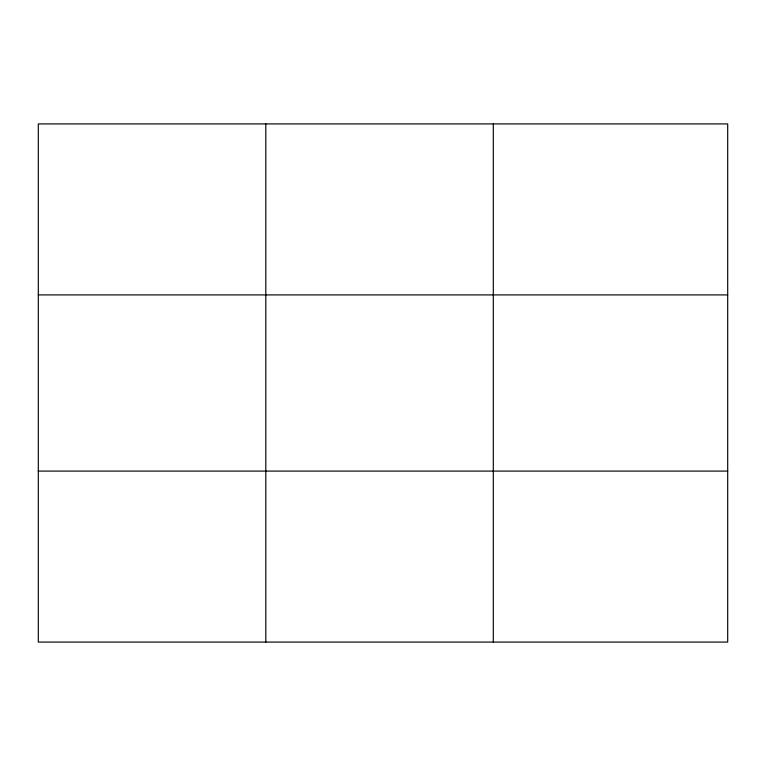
<?xml version="1.0" encoding="UTF-8"?>
<svg xmlns="http://www.w3.org/2000/svg" width="766" height="766" viewBox="0 0 766 766"><rect width="100%" height="100%" fill="white"/><g stroke="black" fill="none" stroke-linecap="round" stroke-linejoin="round"><path stroke-width="1.15" d="M265.802 123.92L265.802 642.08M493.304 123.92L493.304 642.08M727.7 294.91L727.7 123.92L38.3 123.92L38.3 642.08L727.7 642.08L727.7 294.91L38.3 294.91M38.3 471.09L727.7 471.09"/></g></svg>
